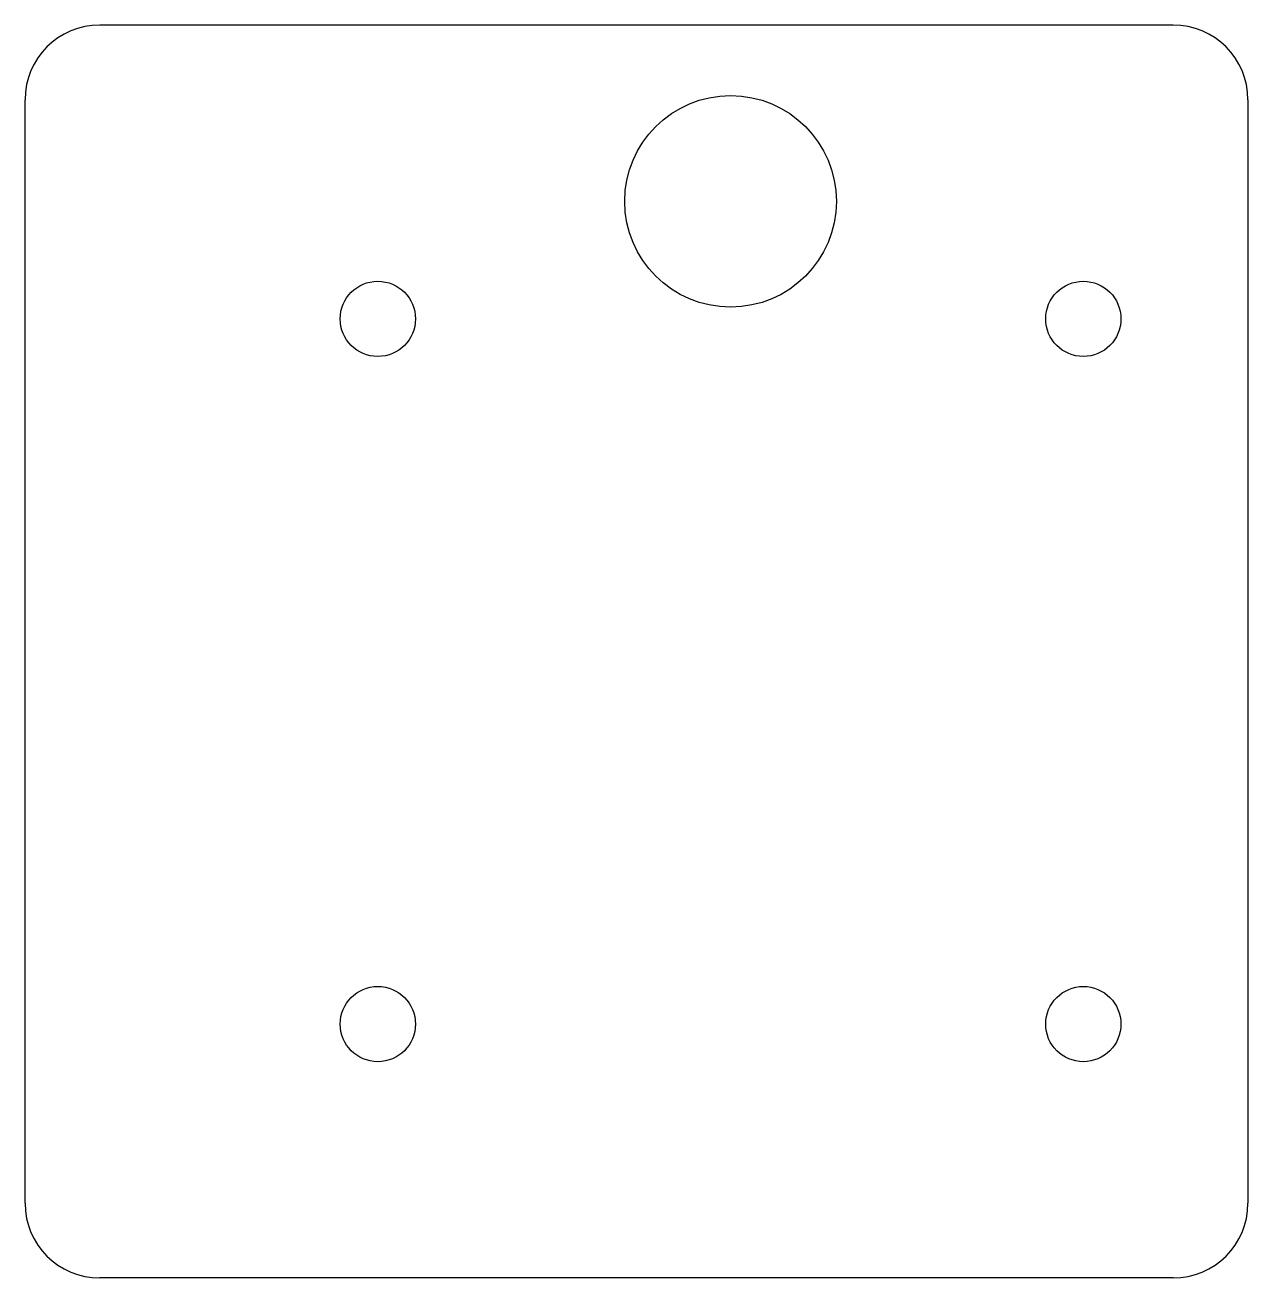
# Model space of a CAD drawing. Header units: millimetres. Extents: x -52 to 0, y -48.3 to 5.
import ezdxf

# ---------------------------------------------------------------- set-up
doc = ezdxf.new("R2010")
doc.units = ezdxf.units.MM

msp = doc.modelspace()

# ---------------------------------------------------------------- linework, layer by layer
at = {"color": 7, "linetype": 'Continuous', "lineweight": 25}
for p, q in [((-3.175, 5), (-48.825, 5)), ((-52, -45.125), (-52, 1.825)), ((0, 1.825), (0, -45.125)), ((-3.175, -48.3), (-48.825, -48.3))]:
    msp.add_line(p, q, dxfattribs=at)
for centre, radius in [((-22, -2.5), 4.5), ((-37, -7.5), 1.6), ((-7, -7.5), 1.6), ((-37, -37.5), 1.6), ((-7, -37.5), 1.6)]:
    msp.add_circle(centre, radius, dxfattribs=at)
for centre, start, end in [((-48.825, 1.825), 90, 180), ((-3.175, 1.825), 0, 90), ((-48.825, -45.125), 180, 270), ((-3.175, -45.125), 270, 0)]:
    msp.add_arc(centre, 3.175, start, end, dxfattribs=at)

doc.saveas('drawing.dxf')
